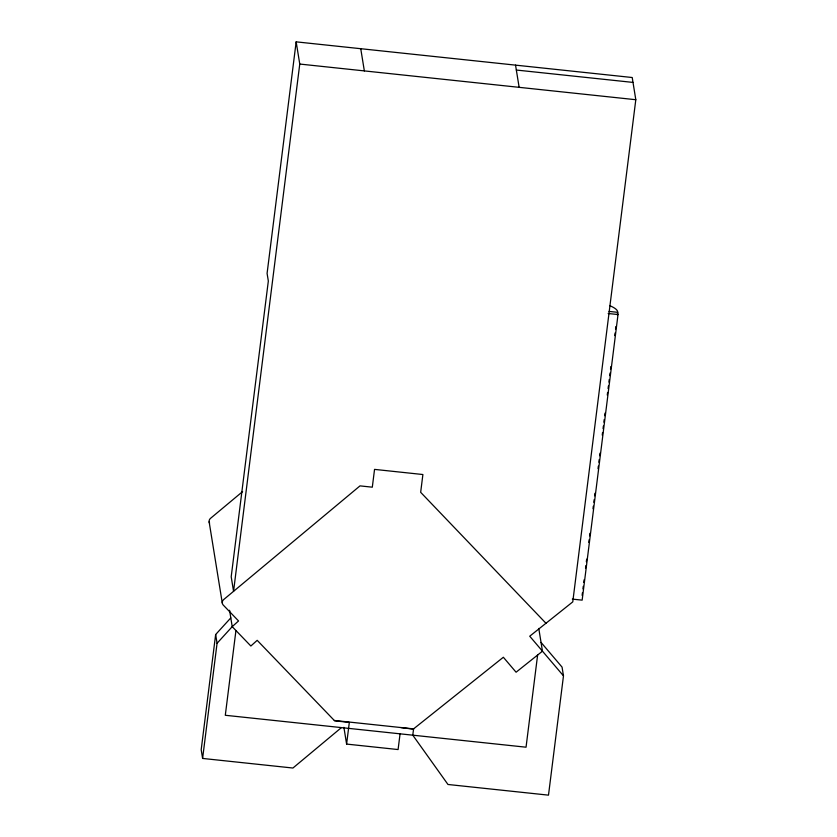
<?xml version="1.0" encoding="UTF-8"?>
<svg xmlns="http://www.w3.org/2000/svg" width="837" height="837" viewBox="0 0 837 837"><rect width="100%" height="100%" fill="white"/><g stroke="black" fill="none" stroke-linecap="round" stroke-linejoin="round"><path stroke-width="1.26" d="M230.803 617.894L215.643 634.54L201.194 749.69L202.606 758.437L292.929 768.031L341.423 727.604M202.606 758.437L217.065 643.287L215.643 634.54M296.162 41.85L267.087 273.406L268.332 281.033L231.2 576.766L233.554 591.33L299.761 64.051L296.162 41.85L632.217 77.517L635.806 99.718L572.77 601.876L529.727 636.214L563.479 675.857L548.497 795.15L447.973 784.478L412.777 735.179L413.572 728.891L334.308 720.479M235.94 630.512L225.299 715.279L526.044 747.2L537.616 655.036M400.065 733.829L398.088 749.554L346.602 744.083L349.322 722.394L334.654 720.835L257.189 640.326L250.859 646.018L232.215 626.651L229.568 610.267M400.86 727.541L413.53 729.205M582.123 595.348L582.447 592.763M582.939 588.882L583.263 586.298M583.745 582.426L584.069 579.842M585.534 568.208L585.858 565.624M586.339 561.742L586.664 559.158M588.777 542.355L589.102 539.771M589.583 535.9L589.907 533.315M592.994 508.76L593.318 506.176M593.81 502.294L594.134 499.71M594.615 495.839L594.94 493.255M598.026 468.699L598.35 466.115M598.832 462.233L599.156 459.649M599.648 455.767L599.972 453.183M602.242 435.094L602.567 432.509M603.058 428.638L603.383 426.043M603.864 422.172L604.188 419.588M604.68 415.707L605.005 413.122M607.275 395.033L607.599 392.448M608.081 388.567L608.405 385.983M608.897 382.111L609.221 379.527M609.702 375.646L610.027 373.061M610.518 369.18L610.843 366.596M614.735 335.585L615.059 333M615.551 329.119L615.875 326.535M617.329 314.911L617.654 312.327A31.869 8.088 7.4 0 0 610.047 305.798M609.043 311.406L617.654 312.327L618.02 314.545L582.154 600.15L572.32 599.104M217.065 643.287L232.215 626.651L238.545 620.96L223.019 604.816A4.028 3.882 -9.2 0 1 223.678 599.574L360.004 485.878L372.308 487.186L374.547 469.39L422.894 474.527L420.666 492.313L545.965 623.262M242.594 491.601L210.516 518.354A4.028 3.882 -9.2 0 0 209.595 523.188M413.206 729.173L503.351 657.254L516.084 672.216L542.46 651.176L538.777 628.441M516.335 70.036L633.013 82.413M299.761 64.051L635.806 99.718M608.175 313.498L618.02 314.545M541.047 642.418L562.056 667.11L563.479 675.857M515.54 65.129L519.139 87.33M360.747 48.703L364.346 70.904M343.892 727.332L346.602 744.083M209.135 521.828L222.286 603.048"/></g></svg>
